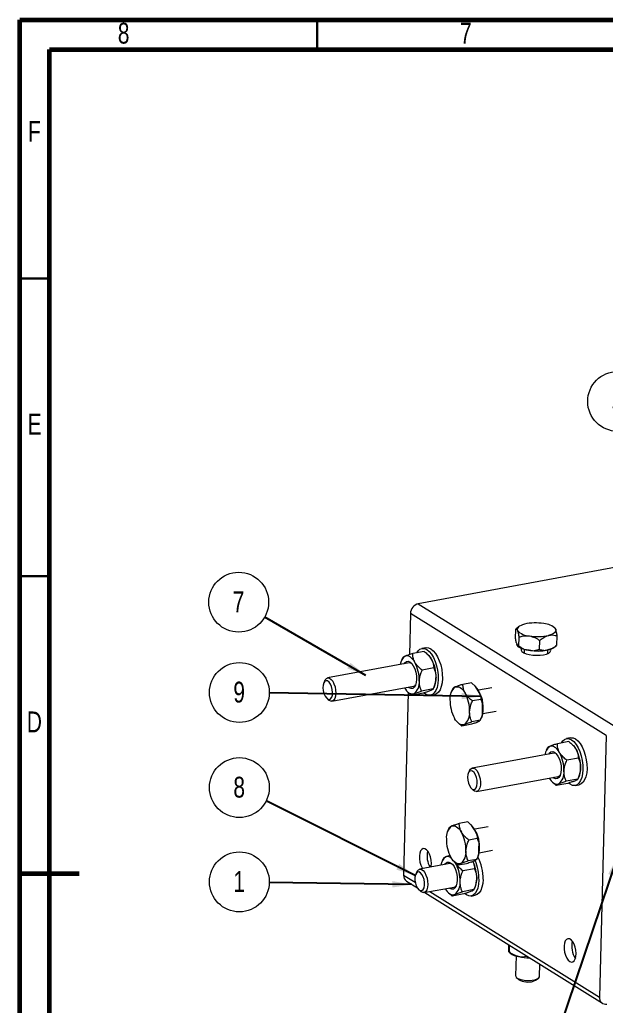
# Model space of a CAD drawing. Header units: millimetres. Extents: x 15 to 415, y 5 to 292.
# Drawn here: x 15 to 113.6, y 126.2 to 292 of the extents above; entities that cross this region are included whole.
import ezdxf

# ---------------------------------------------------------------- set-up
doc = ezdxf.new("R2010")
doc.units = ezdxf.units.MM
doc.styles.add('SLDTEXTSTYLE0', font='TXT', dxfattribs={"width": 0.75})
doc.dimstyles.new('SLDDIMSTYLE0', dxfattribs={"dimtxt": 0.18, "dimasz": 3.302, "dimexe": 0, "dimexo": 0.0625, "dimgap": 0, "dimtad": 0, "dimtih": 1, "dimtoh": 1, "dimdec": 0, "dimrnd": 1e-09, "dimzin": 0, "dimdsep": 46, "dimtxsty": 'Standard', "dimsah": 1, "dimcen": 0.09, "dimadec": 0, "dimazin": 0, "dimtfac": 3.302, "dimtdec": 0, "dimtofl": 0, "dimtmove": 0, "dimatfit": 3, "dimfxl": 1, "dimfrac": 2, "dimtolj": 1, "dimtzin": 0, "dimarcsym": 0})

# ---------------------------------------------------------------- blocks, each defined once
blk = doc.blocks.new('SW_NOTE_2')
at = {"color": 0, "linetype": 'Continuous', "lineweight": 0}
blk.add_circle((-0.48, 5.01), 5.03, dxfattribs=at)
at = {"color": 0, "linetype": 'Continuous', "lineweight": 0, "insert": (-0.52, 6.83), "char_height": 3.5, "attachment_point": 2, "style": 'SLDTEXTSTYLE0'}
blk.add_mtext('5', dxfattribs=at)
blk = doc.blocks.new('SW_NOTE_13')
at = {"color": 0, "linetype": 'Continuous', "lineweight": 0}
blk.add_circle((-5.03, 0.08), 5.03, dxfattribs=at)
at = {"color": 0, "linetype": 'Continuous', "lineweight": 0, "insert": (-5.07, 1.9), "char_height": 3.5, "attachment_point": 2, "style": 'SLDTEXTSTYLE0'}
blk.add_mtext('1', dxfattribs=at)
blk = doc.blocks.new('SW_NOTE_14')
at = {"color": 0, "linetype": 'Continuous', "lineweight": 0}
blk.add_circle((-4.5, 2.25), 5.03, dxfattribs=at)
at = {"color": 0, "linetype": 'Continuous', "lineweight": 0, "insert": (-4.53, 4.07), "char_height": 3.5, "attachment_point": 2, "style": 'SLDTEXTSTYLE0'}
blk.add_mtext('8', dxfattribs=at)
blk = doc.blocks.new('SW_NOTE_15')
at = {"color": 0, "linetype": 'Continuous', "lineweight": 0}
blk.add_circle((-5.03, 0.08), 5.03, dxfattribs=at)
at = {"color": 0, "linetype": 'Continuous', "lineweight": 0, "insert": (-5.07, 1.9), "char_height": 3.5, "attachment_point": 2, "style": 'SLDTEXTSTYLE0'}
blk.add_mtext('9', dxfattribs=at)
blk = doc.blocks.new('SW_NOTE_17')
at = {"color": 0, "linetype": 'Continuous', "lineweight": 0}
blk.add_circle((-4.36, 2.51), 5.03, dxfattribs=at)
at = {"color": 0, "linetype": 'Continuous', "lineweight": 0, "insert": (-4.39, 4.33), "char_height": 3.5, "attachment_point": 2, "style": 'SLDTEXTSTYLE0'}
blk.add_mtext('7', dxfattribs=at)

msp = doc.modelspace()

# ---------------------------------------------------------------- linework, layer by layer
at = {"color": 7, "linetype": 'Continuous', "lineweight": 60}
for p, q in [((15, 292), (415, 292)), ((15, 5), (15, 292)), ((20, 287), (410, 287)), ((20, 10), (20, 287)), ((15, 148.5), (25, 148.5))]:
    msp.add_line(p, q, dxfattribs=at)
at = {"color": 7, "linetype": 'Continuous', "lineweight": 30}
for p, q in [((65, 292), (65, 287)), ((15, 248.5), (20, 248.5)), ((15, 198.5), (20, 198.5))]:
    msp.add_line(p, q, dxfattribs=at)
at = {"color": 7, "linetype": 'Continuous', "lineweight": 15}
for p, q in [((122.49, 201.34), (81.98, 193.86)), ((81.98, 193.86), (114.89, 173.34)), ((80.65, 192.22), (80.47, 185.29)), ((113.56, 171.7), (80.65, 192.22)), ((98.31, 188.03), (98.35, 189.57)), ((98.43, 189.63), (98.35, 189.57)), ((98.85, 189.98), (98.41, 189.62)), ((104.96, 189.74), (104.87, 189.83)), ((105.06, 189.57), (104.95, 189.73)), ((98.86, 186.71), (98.9, 188.25)), ((102.35, 186.14), (102.39, 187.68)), ((105.28, 186.9), (105.32, 188.44)), ((82.97, 185.83), (81.03, 185.48)), ((83.27, 186.46), (82.58, 186.34)), ((98.43, 187.35), (98.57, 187.02)), ((98.53, 187.11), (98.53, 187.08)), ((98.57, 187.02), (98.71, 186.69)), ((98.86, 186.71), (98.71, 186.69)), ((99.72, 186.22), (100.59, 186.08)), ((99.76, 186.14), (99.75, 185.58)), ((100.59, 186.08), (101.46, 185.94)), ((102.35, 186.14), (101.46, 185.94)), ((103.07, 185.98), (103.81, 186.17)), ((103.74, 185.48), (103.76, 186.04)), ((103.81, 186.17), (104.54, 186.36)), ((104.91, 186.59), (105.22, 186.84)), ((79.35, 184.78), (79.17, 184.4)), ((83.66, 185.23), (83.49, 185.39)), ((80.42, 183.9), (66.74, 181.38)), ((84.57, 183.05), (82.63, 182.69)), ((66.28, 180.96), (66.1, 180.59)), ((67.47, 177.45), (81.15, 179.97)), ((84.47, 179.54), (82.54, 179.18)), ((84.47, 179.54), (84.45, 179.51)), ((84.46, 179.51), (84.65, 179.89)), ((87.79, 179.61), (87.61, 179.23)), ((90.89, 180.56), (89.47, 180.3)), ((90.89, 180.56), (91.61, 179.93)), ((91.48, 180.06), (91.41, 180.12)), ((92.01, 179.23), (91.61, 179.93)), ((92.41, 178.54), (92.01, 179.23)), ((94.32, 179.74), (92.08, 179.32)), ((66.58, 177.96), (66.89, 177.67)), ((80.3, 178.92), (79.5, 148.26)), ((80.15, 179.06), (80.33, 178.9)), ((80.33, 178.91), (80.85, 178.45)), ((82.78, 178.81), (80.85, 178.45)), ((84.03, 178.47), (84.72, 178.6)), ((92.49, 177.78), (91.07, 177.52)), ((92.74, 175.21), (92.76, 176.09)), ((92.76, 176.09), (92.79, 176.96)), ((92.81, 175.39), (95.04, 175.8)), ((92.4, 174.27), (90.98, 174.01)), ((91.87, 173.97), (92.29, 174.15)), ((92.4, 174.27), (92.37, 174.24)), ((92.39, 174.24), (92.51, 174.5)), ((88.6, 173.89), (88.77, 173.72)), ((88.78, 173.73), (89.29, 173.28)), ((90.71, 173.54), (89.29, 173.28)), ((91.45, 173.78), (91.87, 173.97)), ((91.79, 173.93), (91.82, 173.94)), ((107.58, 171.31), (106.89, 171.18)), ((113.56, 171.7), (112.42, 127.74)), ((103.66, 169.63), (103.48, 169.25)), ((107.27, 170.68), (105.34, 170.32)), ((107.97, 170.07), (107.8, 170.23)), ((104.73, 168.75), (91.05, 166.22)), ((108.87, 167.9), (106.94, 167.54)), ((90.59, 165.81), (90.41, 165.43)), ((91.77, 162.29), (105.46, 164.82)), ((108.78, 164.39), (106.85, 164.03)), ((108.78, 164.39), (108.76, 164.36)), ((108.77, 164.35), (108.95, 164.73)), ((90.89, 162.8), (91.19, 162.52)), ((104.46, 163.9), (104.63, 163.74)), ((104.64, 163.75), (105.15, 163.3)), ((107.09, 163.66), (105.15, 163.3)), ((108.34, 163.31), (109.03, 163.44)), ((87.19, 156.22), (87, 155.84)), ((90.28, 157.18), (88.86, 156.92)), ((90.28, 157.18), (91, 156.54)), ((90.88, 156.67), (90.8, 156.74)), ((91.4, 155.85), (91, 156.54)), ((93.71, 156.35), (91.47, 155.94)), ((91.88, 154.4), (90.46, 154.14)), ((91.8, 155.15), (91.4, 155.85)), ((92.13, 151.82), (92.16, 152.7)), ((92.16, 152.7), (92.18, 153.58)), ((86.19, 151.05), (86.01, 150.67)), ((91.79, 150.89), (90.37, 150.63)), ((91.79, 150.89), (91.77, 150.86)), ((91.78, 150.85), (91.9, 151.11)), ((92.2, 152.01), (94.43, 152.42)), ((87.26, 150.17), (82.2, 149.24)), ((87.99, 150.5), (88.16, 150.34)), ((88.17, 150.35), (88.68, 149.9)), ((90.1, 150.16), (88.68, 149.9)), ((91.41, 149.32), (89.47, 148.96)), ((90.84, 150.4), (91.26, 150.58)), ((91.18, 150.55), (91.21, 150.55)), ((91.26, 150.58), (91.69, 150.76)), ((81.74, 148.82), (81.56, 148.44)), ((80, 147.22), (81.82, 146.09)), ((82.93, 145.3), (87.99, 146.24)), ((91.3, 145.77), (91.49, 146.15)), ((82.05, 145.81), (82.35, 145.53)), ((83.05, 145.32), (112.92, 126.7)), ((87, 145.32), (87.17, 145.16)), ((87.18, 145.17), (87.69, 144.72)), ((89.62, 145.08), (87.69, 144.72)), ((91.32, 145.81), (89.38, 145.45)), ((90.87, 144.73), (91.56, 144.86)), ((91.32, 145.81), (91.29, 145.78)), ((97.25, 136.47), (97.22, 135.37)), ((97.2, 135.34), (97.42, 135.14)), ((97.22, 135.37), (97.21, 135.35)), ((98.42, 134.65), (98.33, 131.29)), ((102.33, 131.19), (102.38, 133.27)), ((98.47, 131.02), (98.83, 130.69)), ((101.8, 130.62), (102.18, 130.93))]:
    msp.add_line(p, q, dxfattribs=at)
at = {"color": 8, "linetype": 'Continuous', "lineweight": 15}
for p, q in [((79.5, 148.26), (81.47, 147.03)), ((83.94, 145.49), (112.42, 127.74))]:
    msp.add_line(p, q, dxfattribs=at)
at = {"color": 7, "linetype": 'Continuous', "lineweight": 15, "flags": 128}
for points in [[(99.83, 190.42), (99.51, 190.32), (99.24, 190.21), (99.01, 190.09), (98.83, 189.96), (98.7, 189.82), (98.62, 189.68), (98.6, 189.53), (98.63, 189.38)], [(105.06, 189.57), (105.1, 189.42), (105.08, 189.27), (105, 189.12), (104.87, 188.98), (104.69, 188.85), (104.46, 188.73), (104.18, 188.62), (103.87, 188.53)], [(81.71, 185.6), (81.94, 185.94), (82.26, 186.21), (82.62, 186.34), (83.01, 186.32), (83.41, 186.14), (83.8, 185.83), (84.17, 185.38), (84.51, 184.81), (84.81, 184.15), (85.05, 183.43), (85.22, 182.67), (85.31, 181.89), (85.33, 181.14)], [(83.27, 186.46), (83.31, 186.47), (83.7, 186.45), (84.09, 186.27), (84.49, 185.95), (84.86, 185.5), (85.2, 184.94), (85.5, 184.28), (85.74, 183.56), (85.91, 182.79), (86, 182.02), (86.02, 181.27)], [(104.84, 186.54), (104.83, 186.52), (104.51, 186.31), (104.07, 186.13), (103.52, 185.98), (102.88, 185.89), (102.2, 185.85), (101.5, 185.86), (100.81, 185.92), (100.17, 186.04), (99.6, 186.19), (99.13, 186.39), (98.79, 186.62), (98.59, 186.86), (98.53, 187.08)], [(99.32, 186.3), (99.29, 186.26), (99.27, 186.03), (99.4, 185.82), (99.69, 185.61), (100.1, 185.44), (100.62, 185.3), (101.21, 185.21), (101.83, 185.18), (102.45, 185.2), (103.02, 185.27)], [(103.02, 185.27), (103.52, 185.39), (103.91, 185.56), (104.16, 185.76), (104.26, 185.97), (104.21, 186.18)], [(79.58, 183.75), (79.71, 183.94), (79.97, 184.14), (80.26, 184.18), (80.56, 184.06), (80.87, 183.8), (81.14, 183.4), (81.38, 182.9), (81.55, 182.34), (81.66, 181.74), (81.68, 181.15)], [(81.4, 184), (81.21, 184.3), (81.01, 184.56), (80.8, 184.77), (80.59, 184.93), (80.37, 185.03), (80.16, 185.09), (79.95, 185.09), (79.75, 185.03)], [(66.11, 178.77), (66.3, 178.34), (66.53, 178.01), (66.78, 177.82), (67.03, 177.77), (67.25, 177.88), (67.43, 178.13), (67.54, 178.5), (67.57, 178.96), (67.52, 179.45), (67.4, 179.93), (67.22, 180.36), (66.99, 180.68), (66.74, 180.88), (66.49, 180.92), (66.26, 180.82), (66.09, 180.56), (65.98, 180.19), (65.95, 179.74), (65.99, 179.25), (66.11, 178.77)], [(66.28, 180.96), (66.33, 181.06), (66.54, 181.29), (66.79, 181.39), (67.06, 181.33), (67.34, 181.14), (67.59, 180.81), (67.81, 180.38), (67.98, 179.88), (68.09, 179.35), (68.12, 178.82), (68.07, 178.33), (67.95, 177.93), (67.77, 177.63), (67.54, 177.47), (67.28, 177.45), (67.01, 177.57), (66.89, 177.67)], [(81.68, 181.15), (81.63, 180.61), (81.5, 180.16), (81.3, 179.83), (81.05, 179.63), (80.76, 179.59), (80.45, 179.71), (80.31, 179.81)], [(85.33, 181.14), (85.28, 180.43), (85.14, 179.8), (84.94, 179.27), (84.67, 178.86), (84.35, 178.59), (83.99, 178.46), (83.61, 178.49), (83.21, 178.66), (82.99, 178.82)], [(86.02, 181.27), (85.96, 180.56), (85.83, 179.93), (85.63, 179.4), (85.36, 178.99), (85.04, 178.72), (84.72, 178.6)], [(79.66, 179.69), (79.8, 179.47), (80, 179.21), (80.21, 179), (80.43, 178.84), (80.64, 178.74), (80.86, 178.68), (81.06, 178.68), (81.26, 178.74)], [(88.19, 179.86), (88.39, 179.91), (88.6, 179.91), (88.81, 179.86), (89.03, 179.75), (89.24, 179.59), (89.45, 179.38), (89.65, 179.13), (89.84, 178.83)], [(91.48, 180.06), (91.51, 180.03), (91.61, 179.93)], [(89.7, 173.57), (89.5, 173.51), (89.3, 173.51), (89.08, 173.56), (88.87, 173.67), (88.65, 173.83), (88.45, 174.04), (88.25, 174.3), (88.06, 174.59)], [(92.17, 174.09), (91.93, 173.97), (91.82, 173.94)], [(106.02, 170.45), (106.25, 170.79), (106.57, 171.06), (106.93, 171.19), (107.31, 171.16), (107.71, 170.99), (108.11, 170.67), (108.48, 170.22), (108.82, 169.66), (109.12, 169), (109.35, 168.28), (109.52, 167.51), (109.62, 166.74), (109.64, 165.99)], [(107.58, 171.31), (107.62, 171.32), (108, 171.29), (108.4, 171.12), (108.79, 170.8), (109.17, 170.35), (109.51, 169.78), (109.81, 169.13), (110.04, 168.4), (110.21, 167.64), (110.31, 166.87), (110.33, 166.11)], [(105.7, 168.85), (105.52, 169.15), (105.32, 169.4), (105.11, 169.61), (104.89, 169.77), (104.68, 169.88), (104.46, 169.93), (104.26, 169.93), (104.06, 169.88)], [(103.89, 168.59), (104.02, 168.79), (104.27, 168.98), (104.56, 169.02), (104.87, 168.91), (105.17, 168.64), (105.45, 168.25), (105.69, 167.75), (105.86, 167.18), (105.96, 166.59), (105.99, 166)], [(90.59, 165.81), (90.75, 166.06), (90.99, 166.21), (91.25, 166.22), (91.53, 166.08), (91.79, 165.81), (92.03, 165.42), (92.23, 164.95), (92.36, 164.42), (92.42, 163.89), (92.41, 163.38), (92.32, 162.93), (92.16, 162.59), (91.95, 162.37), (91.7, 162.28), (91.43, 162.35), (91.19, 162.52)], [(105.99, 166), (105.94, 165.46), (105.8, 165.01), (105.61, 164.67), (105.35, 164.48), (105.06, 164.44), (104.76, 164.56), (104.61, 164.66)], [(109.64, 165.99), (109.58, 165.28), (109.45, 164.65), (109.24, 164.12), (108.98, 163.71), (108.66, 163.44), (108.3, 163.31), (107.91, 163.33), (107.52, 163.51), (107.3, 163.67)], [(110.33, 166.11), (110.27, 165.41), (110.14, 164.78), (109.93, 164.25), (109.67, 163.84), (109.35, 163.56), (109.03, 163.44)], [(90.25, 164.7), (90.28, 164.21), (90.39, 163.72), (90.56, 163.28), (90.78, 162.93), (91.03, 162.7), (91.28, 162.61), (91.51, 162.69), (91.7, 162.91), (91.82, 163.25), (91.87, 163.69), (91.85, 164.18), (91.74, 164.67), (91.57, 165.11), (91.35, 165.46), (91.1, 165.69), (90.85, 165.77), (90.62, 165.7), (90.43, 165.48), (90.31, 165.14), (90.25, 164.7)], [(103.96, 164.54), (104.11, 164.32), (104.31, 164.06), (104.52, 163.85), (104.73, 163.69), (104.95, 163.58), (105.16, 163.53), (105.37, 163.53), (105.57, 163.59)], [(87.58, 156.47), (87.78, 156.53), (87.99, 156.53), (88.2, 156.47), (88.42, 156.37), (88.63, 156.21), (88.84, 156), (89.04, 155.74), (89.23, 155.45)], [(90.88, 156.67), (90.9, 156.65), (91, 156.54)], [(84.13, 149.59), (84.15, 149.73), (84.18, 150.22), (84.14, 150.76), (84.02, 151.29), (83.85, 151.78), (83.62, 152.19), (83.36, 152.49), (83.08, 152.66), (82.81, 152.69), (82.57, 152.57), (82.37, 152.32), (82.23, 151.95), (82.16, 151.48), (82.17, 150.96), (82.25, 150.42), (82.4, 149.91), (82.6, 149.45), (82.68, 149.32)], [(89.09, 150.18), (88.9, 150.13), (88.69, 150.12), (88.48, 150.18), (88.26, 150.29), (88.05, 150.45), (87.84, 150.66), (87.64, 150.91), (87.45, 151.21)], [(81.74, 148.82), (81.79, 148.91), (82, 149.15), (82.25, 149.24), (82.52, 149.19), (82.79, 149), (83.05, 148.67), (83.27, 148.25), (83.44, 147.75), (83.55, 147.21), (83.58, 146.68), (83.53, 146.2), (83.42, 145.79), (83.24, 145.49), (83.01, 145.32), (82.75, 145.3), (82.47, 145.43), (82.35, 145.53)], [(86.42, 150.01), (86.55, 150.21), (86.81, 150.4), (87.1, 150.44), (87.4, 150.33), (87.71, 150.06), (87.98, 149.67), (88.22, 149.17), (88.4, 148.6), (88.5, 148), (88.52, 147.42)], [(91.56, 150.71), (91.32, 150.58), (91.21, 150.55)], [(81.42, 147.87), (81.42, 147.4), (81.49, 146.9), (81.64, 146.44), (81.85, 146.05), (82.09, 145.77), (82.34, 145.64), (82.58, 145.65), (82.79, 145.82), (82.94, 146.13), (83.02, 146.54), (83.02, 147.01), (82.94, 147.5), (82.79, 147.97), (82.59, 148.36), (82.35, 148.64), (82.09, 148.77), (81.85, 148.76), (81.65, 148.59), (81.5, 148.28), (81.42, 147.87)], [(86.5, 145.96), (86.64, 145.73), (86.84, 145.48), (87.05, 145.27), (87.27, 145.11), (87.48, 145), (87.7, 144.95), (87.9, 144.95), (88.1, 145.01)], [(88.52, 147.42), (88.47, 146.88), (88.34, 146.43), (88.14, 146.09), (87.89, 145.9), (87.6, 145.86), (87.29, 145.98), (87.15, 146.08)], [(92.17, 147.41), (92.12, 146.7), (91.98, 146.07), (91.78, 145.54), (91.51, 145.13), (91.19, 144.86), (90.83, 144.73), (90.45, 144.75), (90.05, 144.93), (89.83, 145.09)], [(92.86, 147.53), (92.81, 146.83), (92.67, 146.2), (92.47, 145.67), (92.2, 145.26), (91.88, 144.98), (91.56, 144.86)], [(107.43, 133.7), (107.7, 133.6), (107.96, 133.64), (108.18, 133.83), (108.35, 134.15), (108.46, 134.57), (108.49, 135.07), (108.45, 135.6), (108.33, 136.13), (108.15, 136.62), (107.92, 137.04), (107.66, 137.34), (107.39, 137.51), (107.12, 137.54), (106.87, 137.42), (106.68, 137.17), (106.54, 136.79), (106.47, 136.33), (106.47, 135.81), (106.55, 135.27), (106.7, 134.76), (106.91, 134.3), (107.16, 133.94), (107.43, 133.7)], [(98.33, 131.29), (98.34, 131.25), (98.44, 131.06), (98.68, 130.88), (99.05, 130.73), (99.51, 130.62), (100.04, 130.55), (100.58, 130.54), (101.11, 130.57), (101.57, 130.66)], [(101.57, 130.66), (101.95, 130.79), (102.21, 130.96), (102.32, 131.14), (102.33, 131.19)], [(101.8, 130.62), (101.65, 130.53), (101.32, 130.4)]]:
    msp.add_lwpolyline(points, dxfattribs=at)
at = {"color": 7, "linetype": 'Continuous', "lineweight": 15}
for centre, radius, start, end in [((82.39, 192.17), 1.74, 103.6075, 178.3912), ((100.71, 191.18), 2.75, 221.0402, 268.8766), ((101.68, 182.32), 8.31, 80.5386, 102.8565), ((102.99, 187.76), 2.75, 41.0402, 88.8766), ((102.02, 196.63), 8.31, 260.5386, 282.8565), ((100.48, 189.17), 3.04, 234.3987, 255.5182), ((102, 195.07), 9.15, 266.6515, 276.7435), ((103.82, 187.95), 1.75, 294.418, 308.5291), ((80.88, 183.43), 1.96, 125.1927, 174.1153), ((81.53, 183.04), 3.05, 28.9611, 45.712), ((78.7, 181.54), 6.26, 358.5085, 28.46), ((80.5, 183.31), 0.602, 51.0433, 97.7698), ((75.89, 181.02), 6.26, 358.5085, 28.46), ((79.85, 180.58), 2.32, 307.4223, 6.9627), ((81.36, 181.34), 3.59, 336.092, 0.5346), ((81.01, 180.55), 0.6, 283.0254, 329.9789), ((89.6, 178.02), 2.32, 127.4223, 186.9626), ((87.44, 176.41), 5.45, 356.7701, 41.2558), ((93.56, 177.58), 6.26, 178.5085, 208.46), ((84.34, 175.85), 6.26, 358.5085, 28.46), ((85.99, 176.17), 6.84, 6.6873, 20.2812), ((89.1, 176.1), 3.78, 338.88, 0.1002), ((88.3, 175.41), 2.32, 307.4224, 6.9626), ((89.79, 175.77), 3, 334.9286, 349.2979), ((105.19, 168.27), 1.96, 125.1937, 174.1143), ((105.84, 167.89), 3.05, 28.9611, 45.7121), ((103, 166.39), 6.26, 358.5085, 28.46), ((104.81, 168.15), 0.602, 51.0433, 97.7697), ((100.2, 165.87), 6.26, 358.5085, 28.46), ((105.67, 166.19), 3.59, 336.0918, 0.5349), ((105.32, 165.4), 0.6, 283.0249, 329.9794), ((104.16, 165.42), 2.32, 307.4224, 6.9627), ((88.99, 154.63), 2.32, 127.4224, 186.9626), ((86.83, 153.03), 5.45, 356.7701, 41.2558), ((92.95, 154.19), 6.26, 178.5085, 208.46), ((83.73, 152.46), 6.26, 358.5085, 28.46), ((85.39, 152.78), 6.84, 6.6873, 20.2812), ((88.49, 152.72), 3.78, 338.8799, 0.1003), ((87, 151.42), 3.56, 166.0553, 211.5687), ((87.72, 149.69), 1.96, 125.192, 174.116), ((86.91, 150.43), 0.924, 52.1878, 110.0466), ((87.69, 152.02), 2.32, 307.4224, 6.9626), ((89.18, 152.38), 3, 334.9287, 349.2979), ((85.25, 147.76), 7.62, 358.3039, 27.8031), ((87.35, 149.57), 0.602, 51.0436, 97.7695), ((82.74, 147.29), 6.26, 358.5085, 28.46), ((85.43, 147.79), 6.36, 358.6464, 25.6), ((84.26, 147.58), 7.92, 358.7358, 23.205), ((80.65, 148.18), 1.15, 175.9347, 235.6078), ((88.2, 147.61), 3.59, 336.092, 0.5346), ((87.86, 146.82), 0.6, 283.0249, 329.9792), ((86.69, 146.84), 2.32, 307.4223, 6.9627), ((111.23, 136.26), 3.48, 165.6336, 215.275), ((99.31, 137.6), 3.1, 232.4022, 261.2317), ((100.62, 142.83), 8.48, 257.9074, 270.241), ((100.42, 133.47), 3.2, 240.3363, 286.3027), ((113.48, 127.62), 1.07, 173.685, 280.6594)]:
    msp.add_arc(centre, radius, start, end, dxfattribs=at)
for points, knots in [([(98.35, 189.57), (98.39, 189.59), (98.47, 189.63), (98.57, 189.53), (98.62, 189.4), (98.63, 189.38)], [0, 0, 0, 0, 0.432383, 0.87955, 1, 1, 1, 1]), ([(98.63, 189.38), (98.68, 189.23), (98.78, 188.95), (98.86, 188.48), (98.9, 188.25)], [0, 0, 0, 0, 0.503997, 1, 1, 1, 1]), ([(105.32, 188.44), (105.29, 188.64), (105.22, 189.04), (105.13, 189.4), (105.07, 189.54), (105.06, 189.57)], [0, 0, 0, 0, 0.432383, 0.879551, 1, 1, 1, 1]), ([(98.43, 187.35), (98.43, 187.36), (98.39, 187.56), (98.35, 187.8), (98.31, 188.03)], [0, 0, 0, 0, 0.038997, 1, 1, 1, 1]), ([(98.9, 188.25), (99.14, 188.32), (99.63, 188.46), (100.24, 188.49), (100.58, 188.44), (100.65, 188.43)], [0, 0, 0, 0, 0.432384, 0.87955, 1, 1, 1, 1]), ([(100.65, 188.43), (100.96, 188.36), (101.57, 188.2), (102.12, 187.85), (102.39, 187.68)], [0, 0, 0, 0, 0.503997, 1, 1, 1, 1]), ([(102.39, 187.68), (102.56, 187.82), (103.03, 188.21), (103.54, 188.4), (103.87, 188.53)], [0, 0, 0, 0, 0.371083, 1, 1, 1, 1]), ([(103.87, 188.53), (103.89, 188.53), (104.09, 188.58), (104.48, 188.62), (104.94, 188.56), (105.22, 188.47), (105.32, 188.44)], [0, 0, 0, 0, 0.047105, 0.397299, 0.760114, 1, 1, 1, 1]), ([(82.97, 185.83), (83.18, 185.66), (83.61, 185.31), (84, 184.85), (84.16, 184.58), (84.2, 184.52)], [0, 0, 0, 0, 0.432384, 0.879551, 1, 1, 1, 1]), ([(99.72, 186.22), (99.71, 186.23), (99.41, 186.36), (99.13, 186.54), (98.86, 186.71)], [0, 0, 0, 0, 0.038997, 1, 1, 1, 1]), ([(103.07, 185.98), (103, 185.99), (102.75, 186.02), (102.52, 186.09), (102.35, 186.14)], [0, 0, 0, 0, 0.282257, 1, 1, 1, 1]), ([(105.28, 186.9), (105.17, 186.81), (104.93, 186.61), (104.68, 186.45), (104.54, 186.36)], [0, 0, 0, 0, 0.464967, 1, 1, 1, 1]), ([(79.75, 185.03), (79.63, 184.97), (79.41, 184.87), (79.38, 184.8), (79.36, 184.77)], [0, 0, 0, 0, 0.572425, 1, 1, 1, 1]), ([(81.03, 185.48), (80.81, 185.41), (80.37, 185.27), (79.96, 185.12), (79.79, 185.05), (79.75, 185.03)], [0, 0, 0, 0, 0.432384, 0.879551, 1, 1, 1, 1]), ([(81.4, 184), (81.28, 184.25), (81.05, 184.75), (81.04, 185.23), (81.03, 185.48)], [0, 0, 0, 0, 0.503997, 1, 1, 1, 1]), ([(84.2, 184.52), (84.31, 184.27), (84.54, 183.78), (84.56, 183.29), (84.57, 183.05)], [0, 0, 0, 0, 0.503997, 1, 1, 1, 1]), ([(82.63, 182.69), (82.42, 182.87), (81.99, 183.22), (81.6, 183.67), (81.43, 183.95), (81.4, 184)], [0, 0, 0, 0, 0.432383, 0.87955, 1, 1, 1, 1]), ([(82.15, 180.86), (82.15, 180.9), (82.16, 181.15), (82.24, 181.64), (82.43, 182.22), (82.58, 182.57), (82.63, 182.69)], [0, 0, 0, 0, 0.059231, 0.41722, 0.78838, 1, 1, 1, 1]), ([(84.57, 183.05), (84.61, 182.94), (84.74, 182.66), (84.9, 182.14), (84.96, 181.67), (84.95, 181.41), (84.95, 181.38)], [0, 0, 0, 0, 0.211625, 0.570723, 0.940767, 1, 1, 1, 1]), ([(82.54, 179.18), (82.45, 179.37), (82.23, 179.88), (82.18, 180.48), (82.15, 180.86)], [0, 0, 0, 0, 0.372647, 1, 1, 1, 1]), ([(84.95, 181.38), (84.9, 180.98), (84.83, 180.36), (84.57, 179.76), (84.47, 179.54)], [0, 0, 0, 0, 0.627353, 1, 1, 1, 1]), ([(81.26, 178.74), (81.43, 178.81), (81.78, 178.94), (82.29, 179.1), (82.54, 179.18)], [0, 0, 0, 0, 0.503998, 1, 1, 1, 1]), ([(84.06, 179.26), (83.89, 179.19), (83.54, 179.05), (83.03, 178.89), (82.78, 178.81)], [0, 0, 0, 0, 0.503997, 1, 1, 1, 1]), ([(84.4, 179.44), (84.34, 179.4), (84.26, 179.34), (84.1, 179.27), (84.06, 179.26)], [0, 0, 0, 0, 0.787797, 1, 1, 1, 1]), ([(88.19, 179.86), (88.07, 179.8), (87.85, 179.69), (87.82, 179.63), (87.8, 179.6)], [0, 0, 0, 0, 0.5724243, 1, 1, 1, 1]), ([(89.47, 180.3), (89.26, 180.23), (88.81, 180.09), (88.41, 179.95), (88.23, 179.87), (88.19, 179.86)], [0, 0, 0, 0, 0.432383, 0.87955, 1, 1, 1, 1]), ([(89.84, 178.83), (89.72, 179.08), (89.49, 179.58), (89.48, 180.06), (89.47, 180.3)], [0, 0, 0, 0, 0.503998, 1, 1, 1, 1]), ([(80.85, 178.45), (80.86, 178.49), (80.89, 178.55), (81.07, 178.65), (81.23, 178.72), (81.26, 178.74)], [0, 0, 0, 0, 0.432383, 0.879551, 1, 1, 1, 1]), ([(91.07, 177.52), (90.86, 177.69), (90.43, 178.04), (90.04, 178.5), (89.87, 178.77), (89.84, 178.83)], [0, 0, 0, 0, 0.432384, 0.879551, 1, 1, 1, 1]), ([(90.59, 175.69), (90.64, 176.08), (90.72, 176.7), (90.98, 177.3), (91.07, 177.52)], [0, 0, 0, 0, 0.628916, 1, 1, 1, 1]), ([(92.41, 178.54), (92.41, 178.53), (92.47, 178.27), (92.48, 178.02), (92.49, 177.78)], [0, 0, 0, 0, 0.038998, 1, 1, 1, 1]), ([(92.49, 177.78), (92.57, 177.59), (92.69, 177.33), (92.77, 177.04), (92.79, 176.96)], [0, 0, 0, 0, 0.717745, 1, 1, 1, 1]), ([(90.98, 174.01), (90.93, 174.13), (90.79, 174.43), (90.64, 174.96), (90.59, 175.41), (90.59, 175.66), (90.59, 175.69)], [0, 0, 0, 0, 0.239889, 0.591093, 0.952895, 1, 1, 1, 1]), ([(92.74, 175.21), (92.69, 175.04), (92.59, 174.72), (92.46, 174.42), (92.4, 174.27)], [0, 0, 0, 0, 0.535034, 1, 1, 1, 1]), ([(89.29, 173.28), (89.3, 173.31), (89.33, 173.38), (89.51, 173.48), (89.67, 173.55), (89.7, 173.57)], [0, 0, 0, 0, 0.432383, 0.879551, 1, 1, 1, 1]), ([(89.7, 173.57), (89.88, 173.64), (90.22, 173.77), (90.73, 173.93), (90.98, 174.01)], [0, 0, 0, 0, 0.503998, 1, 1, 1, 1]), ([(91.45, 173.78), (91.44, 173.78), (91.22, 173.7), (90.96, 173.62), (90.71, 173.54)], [0, 0, 0, 0, 0.038998, 1, 1, 1, 1]), ([(104.06, 169.88), (103.93, 169.82), (103.71, 169.71), (103.68, 169.65), (103.67, 169.62)], [0, 0, 0, 0, 0.5724239, 1, 1, 1, 1]), ([(105.34, 170.32), (105.12, 170.25), (104.68, 170.11), (104.27, 169.97), (104.1, 169.89), (104.06, 169.88)], [0, 0, 0, 0, 0.432383, 0.87955, 1, 1, 1, 1]), ([(105.7, 168.85), (105.59, 169.1), (105.36, 169.6), (105.34, 170.08), (105.34, 170.32)], [0, 0, 0, 0, 0.503997, 1, 1, 1, 1]), ([(107.27, 170.68), (107.48, 170.51), (107.91, 170.16), (108.31, 169.7), (108.47, 169.43), (108.51, 169.37)], [0, 0, 0, 0, 0.432384, 0.87955, 1, 1, 1, 1]), ([(108.51, 169.37), (108.62, 169.12), (108.85, 168.62), (108.87, 168.14), (108.87, 167.9)], [0, 0, 0, 0, 0.503998, 1, 1, 1, 1]), ([(106.94, 167.54), (106.73, 167.71), (106.3, 168.06), (105.9, 168.52), (105.74, 168.79), (105.7, 168.85)], [0, 0, 0, 0, 0.432384, 0.879552, 1, 1, 1, 1]), ([(106.46, 165.71), (106.46, 165.74), (106.47, 166), (106.55, 166.49), (106.73, 167.07), (106.88, 167.41), (106.94, 167.54)], [0, 0, 0, 0, 0.059231, 0.41722, 0.78838, 1, 1, 1, 1]), ([(108.87, 167.9), (108.92, 167.79), (109.05, 167.5), (109.21, 166.99), (109.26, 166.52), (109.26, 166.26), (109.26, 166.22)], [0, 0, 0, 0, 0.211625, 0.570723, 0.940767, 1, 1, 1, 1]), ([(109.26, 166.22), (109.21, 165.83), (109.13, 165.21), (108.88, 164.61), (108.78, 164.39)], [0, 0, 0, 0, 0.627353, 1, 1, 1, 1]), ([(106.85, 164.03), (106.76, 164.22), (106.53, 164.73), (106.49, 165.33), (106.46, 165.71)], [0, 0, 0, 0, 0.372647, 1, 1, 1, 1]), ([(108.71, 164.29), (108.64, 164.24), (108.56, 164.19), (108.4, 164.12), (108.37, 164.1)], [0, 0, 0, 0, 0.787799, 1, 1, 1, 1]), ([(105.15, 163.3), (105.17, 163.33), (105.2, 163.4), (105.37, 163.5), (105.53, 163.57), (105.57, 163.59)], [0, 0, 0, 0, 0.432383, 0.87955, 1, 1, 1, 1]), ([(105.57, 163.59), (105.74, 163.65), (106.09, 163.79), (106.59, 163.95), (106.85, 164.03)], [0, 0, 0, 0, 0.503998, 1, 1, 1, 1]), ([(108.37, 164.1), (108.19, 164.03), (107.85, 163.9), (107.34, 163.74), (107.09, 163.66)], [0, 0, 0, 0, 0.503997, 1, 1, 1, 1]), ([(87.58, 156.47), (87.46, 156.41), (87.24, 156.31), (87.21, 156.24), (87.2, 156.22)], [0, 0, 0, 0, 0.5724245, 1, 1, 1, 1]), ([(88.86, 156.92), (88.65, 156.85), (88.21, 156.71), (87.8, 156.56), (87.62, 156.49), (87.58, 156.47)], [0, 0, 0, 0, 0.432383, 0.87955, 1, 1, 1, 1]), ([(89.23, 155.45), (89.12, 155.7), (88.89, 156.19), (88.87, 156.68), (88.86, 156.92)], [0, 0, 0, 0, 0.503998, 1, 1, 1, 1]), ([(90.46, 154.14), (90.25, 154.31), (89.82, 154.66), (89.43, 155.12), (89.27, 155.39), (89.23, 155.45)], [0, 0, 0, 0, 0.432384, 0.879551, 1, 1, 1, 1]), ([(91.8, 155.15), (91.8, 155.14), (91.86, 154.89), (91.87, 154.64), (91.88, 154.4)], [0, 0, 0, 0, 0.038998, 1, 1, 1, 1]), ([(91.88, 154.4), (91.97, 154.21), (92.08, 153.95), (92.16, 153.66), (92.18, 153.58)], [0, 0, 0, 0, 0.717744, 1, 1, 1, 1]), ([(89.99, 152.3), (90.03, 152.69), (90.11, 153.32), (90.37, 153.91), (90.46, 154.14)], [0, 0, 0, 0, 0.628916, 1, 1, 1, 1]), ([(86.59, 151.3), (86.47, 151.24), (86.25, 151.13), (86.22, 151.07), (86.2, 151.04)], [0, 0, 0, 0, 0.5724249, 1, 1, 1, 1]), ([(87.3, 151.56), (87.28, 151.55), (87.04, 151.47), (86.81, 151.39), (86.63, 151.31), (86.59, 151.3)], [0, 0, 0, 0, 0.06619, 0.801844, 1, 1, 1, 1]), ([(90.37, 150.63), (90.32, 150.75), (90.18, 151.05), (90.03, 151.57), (89.98, 152.02), (89.98, 152.27), (89.99, 152.3)], [0, 0, 0, 0, 0.239889, 0.591093, 0.952895, 1, 1, 1, 1]), ([(92.13, 151.82), (92.08, 151.65), (91.99, 151.34), (91.85, 151.03), (91.79, 150.89)], [0, 0, 0, 0, 0.535034, 1, 1, 1, 1]), ([(89.47, 148.96), (89.26, 149.13), (88.83, 149.48), (88.44, 149.94), (88.27, 150.21), (88.24, 150.27)], [0, 0, 0, 0, 0.432383, 0.87955, 1, 1, 1, 1]), ([(88.68, 149.9), (88.7, 149.93), (88.73, 149.99), (88.9, 150.1), (89.06, 150.17), (89.09, 150.18)], [0, 0, 0, 0, 0.432383, 0.879551, 1, 1, 1, 1]), ([(89.09, 150.18), (89.27, 150.25), (89.61, 150.39), (90.12, 150.55), (90.37, 150.63)], [0, 0, 0, 0, 0.503998, 1, 1, 1, 1]), ([(90.84, 150.4), (90.83, 150.4), (90.61, 150.32), (90.35, 150.24), (90.1, 150.16)], [0, 0, 0, 0, 0.038997, 1, 1, 1, 1]), ([(91.14, 150.53), (91.21, 150.37), (91.4, 149.96), (91.4, 149.56), (91.41, 149.32)], [0, 0, 0, 0, 0.3987, 1, 1, 1, 1]), ([(91.41, 149.32), (91.46, 149.21), (91.59, 148.92), (91.74, 148.41), (91.8, 147.94), (91.79, 147.68), (91.79, 147.64)], [0, 0, 0, 0, 0.211625, 0.570723, 0.940768, 1, 1, 1, 1]), ([(88.99, 147.13), (88.99, 147.16), (89, 147.42), (89.08, 147.91), (89.27, 148.49), (89.42, 148.83), (89.47, 148.96)], [0, 0, 0, 0, 0.059231, 0.41722, 0.78838, 1, 1, 1, 1]), ([(91.79, 147.64), (91.75, 147.25), (91.67, 146.63), (91.41, 146.03), (91.32, 145.81)], [0, 0, 0, 0, 0.627353, 1, 1, 1, 1]), ([(89.38, 145.45), (89.3, 145.64), (89.07, 146.15), (89.02, 146.75), (88.99, 147.13)], [0, 0, 0, 0, 0.372647, 1, 1, 1, 1]), ([(87.69, 144.72), (87.7, 144.75), (87.73, 144.82), (87.91, 144.92), (88.07, 144.99), (88.1, 145.01)], [0, 0, 0, 0, 0.432384, 0.879551, 1, 1, 1, 1]), ([(88.1, 145.01), (88.28, 145.07), (88.62, 145.21), (89.13, 145.37), (89.38, 145.45)], [0, 0, 0, 0, 0.503998, 1, 1, 1, 1]), ([(90.9, 145.52), (90.73, 145.45), (90.38, 145.32), (89.88, 145.16), (89.62, 145.08)], [0, 0, 0, 0, 0.503997, 1, 1, 1, 1]), ([(91.24, 145.71), (91.18, 145.66), (91.1, 145.61), (90.94, 145.54), (90.9, 145.52)], [0, 0, 0, 0, 0.787797, 1, 1, 1, 1]), ([(97.19, 135.56), (97.19, 135.7), (97.19, 135.94), (97.19, 136.34), (97.19, 136.51)], [0, 0, 0, 0, 0.588081, 1, 1, 1, 1]), ([(97.21, 135.34), (97.2, 135.37), (97.2, 135.41), (97.19, 135.54), (97.19, 135.56)], [0, 0, 0, 0, 0.787797, 1, 1, 1, 1]), ([(98.84, 134.54), (98.55, 134.63), (97.99, 134.81), (97.47, 135.18), (97.22, 135.37)], [0, 0, 0, 0, 0.503997, 1, 1, 1, 1]), ([(100.26, 134.59), (100.11, 134.56), (99.72, 134.46), (99.23, 134.46), (98.91, 134.52), (98.84, 134.54)], [0, 0, 0, 0, 0.338505, 0.859629, 1, 1, 1, 1])]:
    msp.add_open_spline(points, degree=3, knots=knots, dxfattribs=at)

# ---------------------------------------------------------------- block references
at = {"color": 7, "linetype": 'Continuous', "lineweight": 0}
for name, p in [('SW_NOTE_2', (115.95, 222.85)), ('SW_NOTE_17', (56.16, 191.6)), ('SW_NOTE_15', (56.94, 178.85)), ('SW_NOTE_14', (56.41, 160.7)), ('SW_NOTE_13', (56.94, 147.02))]:
    msp.add_blockref(name, p, dxfattribs=at)

# ---------------------------------------------------------------- texts
at = {"color": 7, "linetype": 'Continuous', "lineweight": 0, "char_height": 3.5, "attachment_point": 2, "style": 'SLDTEXTSTYLE0'}
for s, insert in [('8', (32.46, 291.49)), ('7', (89.96, 291.49)), ('F', (17.46, 274.99)), ('E', (17.51, 225.79)), ('D', (17.46, 175.74))]:
    msp.add_mtext(s, dxfattribs=dict(at, insert=insert))

# ---------------------------------------------------------------- leaders
at = {"color": 7, "linetype": 'Continuous', "lineweight": 0}
for points in [[(73.16, 181.81), (56.16, 191.6)], [(92.55, 178.28), (56.94, 178.85)], [(81.47, 148.17), (56.41, 160.7)], [(115.47, 151.38), (98.74, 101.92)], [(80.91, 146.65), (56.94, 147.02)]]:
    msp.add_leader(points, dimstyle='SLDDIMSTYLE0', dxfattribs=at)

doc.saveas('drawing.dxf')
